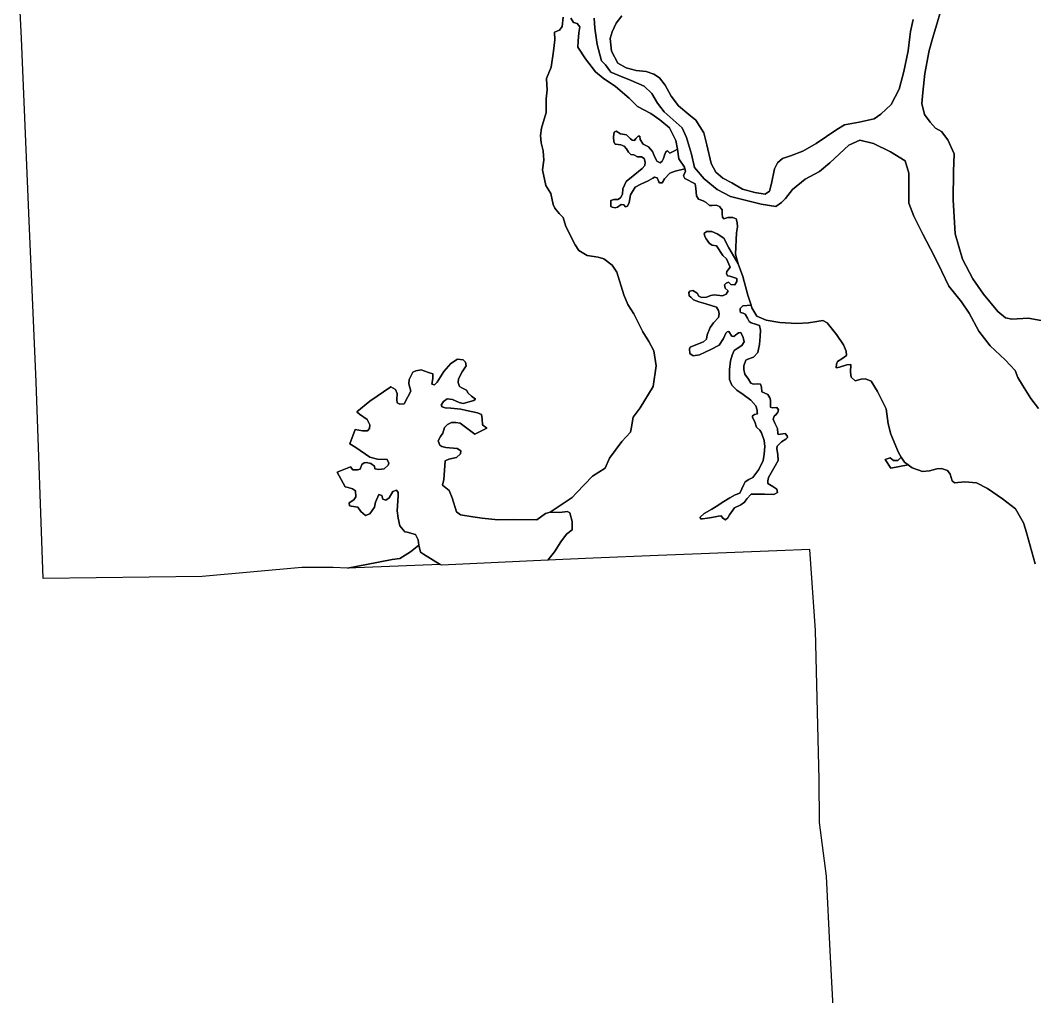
# Model space of a CAD drawing. Header units: inches. Extents: x 288635 to 1232953, y 676945 to 1655780.
# Drawn here: x 333372 to 364681, y 846013 to 876152 of the extents above; entities that cross this region are included whole.
import ezdxf

# ---------------------------------------------------------------- set-up
doc = ezdxf.new("R2010")
doc.units = ezdxf.units.IN
doc.header["$MEASUREMENT"] = 0

msp = doc.modelspace()

# ---------------------------------------------------------------- linework, layer by layer
at = {"color": 1}
for points in [[(350131.8438, 876252.809), (350096.2837, 875958.1684), (350009.9236, 875851.4882), (349857.5233, 875785.4481), (349872.7633, 875551.7676), (349827.0432, 875201.2469), (349761.0031, 874703.4059), (349608.6028, 874357.9652), (349618.7628, 874154.7648), (349634.0028, 874002.3645), (349598.4427, 873722.9639), (349598.4427, 873306.4031), (349456.2025, 872823.8021), (349425.7224, 872595.2017), (349451.1224, 872371.6812), (349507.0026, 872117.6807), (349527.3226, 871838.2802), (349491.7625, 871533.4796), (349593.3627, 871050.8786), (349745.763, 870801.9581), (349816.8832, 870466.6774), (349867.6833, 870354.9172), (350004.8435, 870192.3569), (350126.7638, 870065.3566), (350208.044, 869785.9561), (350502.6845, 869216.9949), (350614.4448, 869044.2746), (350868.4453, 868886.7943), (351208.806, 868841.0742), (351386.6063, 868790.2741), (351635.5268, 868597.2337), (351782.8471, 868378.7932), (351996.2075, 867677.7518), (352128.2878, 867378.0312), (352311.1682, 867088.4707), (352590.5687, 866539.8296), (352768.3691, 866240.109), (352920.7694, 865945.4684), (353001.0759, 865485.0078), (352907.9424, 864850.0065), (352501.5415, 864189.6052), (352289.8745, 863901.738), (352225.2139, 863546.1051), (352205.2076, 863436.0704), (351942.7404, 863148.2031), (351553.273, 862631.7354), (351426.2727, 862326.9348), (351036.8053, 862081.401), (350543.3048, 861568.1605), (350401.804, 861420.9997), (349730.6077, 860965.7038), (349582.4407, 860923.3703), (349317.8568, 860732.87), (348603.4804, 860738.1616), (348106.0627, 860727.5783), (347629.8118, 860780.4951), (347338.7695, 860822.8285), (346963.0605, 860886.3286), (346830.7685, 860976.2871), (346698.4766, 861410.2046), (346608.5181, 861637.7468), (346407.4344, 861801.7888), (346441.3011, 861980.6475), (346462.4678, 862255.8147), (346483.6345, 862552.1486), (346593.7014, 862602.9487), (346839.2352, 862653.7488), (346962.0021, 862768.049), (346966.2355, 862861.1825), (346851.9352, 862937.3827), (346504.8012, 862967.0161), (346386.2676, 862996.6495), (346322.7675, 863038.9829), (346271.9674, 863174.4498), (346339.7009, 863309.9168), (346411.6677, 863407.2836), (346466.7011, 863585.084), (346555.6013, 863673.9842), (346678.3682, 863741.7176), (346818.0685, 863741.7176), (346953.5354, 863712.0842), (347398.0363, 863381.8836), (347770.5704, 863563.9173), (347639.3368, 863665.5175), (347622.4034, 863847.5512), (347609.7034, 863983.0181), (347478.4698, 864038.0516), (347148.2692, 864105.785), (346966.2355, 864143.8851), (346661.4349, 864181.9852), (346483.8166, 864191.6735), (346388.3843, 864216.9103), (346362.9843, 864274.0604), (346436.0094, 864385.1856), (346550.3096, 864464.5608), (346709.06, 864451.8607), (346915.4354, 864350.2605), (347036.0856, 864324.8605), (347372.6363, 864420.1107), (347420.2614, 864458.2107), (347296.4361, 864550.2859), (347198.0109, 864645.5361), (347147.2108, 864734.4363), (346997.9855, 864810.6364), (346924.9604, 864848.7365), (346890.0353, 864975.7368), (346896.3853, 865080.512), (347013.8606, 865302.7624), (347131.3358, 865486.9128), (347109.1108, 865601.213), (347039.2606, 865674.2382), (346861.4603, 865686.9382), (346661.4349, 865563.113), (346442.3594, 865312.2874), (346242.334, 864982.0868), (346159.7839, 864902.7116), (346070.8837, 864915.4117), (346105.8087, 865093.212), (346108.9838, 865242.4373), (345972.4585, 865283.7124), (345740.683, 865359.9125), (345578.7577, 865334.5125), (345483.5075, 865290.0624), (345375.5573, 865067.812), (345366.0323, 864931.2867), (345421.0657, 864702.6862), (345332.1655, 864533.3526), (345217.8653, 864317.4521), (345090.8651, 864300.5188), (345001.9649, 864347.0855), (344989.2648, 864448.6857), (345006.1982, 864634.9528), (344955.3981, 864753.4863), (344811.4645, 864842.3865), (344163.7632, 864397.8856), (343761.5957, 864067.685), (343837.7959, 863995.7182), (344074.863, 863826.3845), (344163.7632, 863669.7508), (344155.2965, 863551.2173), (344087.563, 863475.0171), (343930.9294, 863483.4838), (343706.5623, 863525.8172), (343541.462, 863081.3163), (343727.729, 862967.0161), (344159.5299, 862666.4488), (344392.3637, 862602.9487), (344697.1643, 862594.482), (344747.9644, 862480.1818), (344722.5643, 862420.915), (344599.7974, 862310.8481), (344438.9304, 862281.2147), (344311.9302, 862302.3814), (344299.6535, 862385.7783), (344194.8783, 862471.5034), (344061.528, 862500.0785), (343982.1528, 862490.5535), (343912.3027, 862439.7534), (343864.6776, 862300.0531), (343782.1274, 862271.478), (343632.9021, 862277.828), (343559.877, 862369.9032), (343153.4762, 862207.9779), (343397.9517, 861747.602), (343486.8518, 861734.902), (343629.7271, 861693.6269), (343721.8023, 861626.9517), (343731.3273, 861442.8014), (343671.0022, 861347.5512), (343521.7769, 861252.301), (343528.1269, 861166.5758), (343588.452, 861150.7008), (343786.9958, 861125.5124), (343880.1293, 860985.8121), (344028.2963, 860867.2786), (344163.7632, 860922.312), (344307.6968, 861121.2791), (344337.3302, 861277.9127), (344443.1638, 861510.7465), (344527.8306, 861481.1131), (344565.9307, 861371.0462), (344659.0642, 861341.4128), (344760.6644, 861413.3797), (344870.7313, 861608.1134), (344985.0315, 861646.2135), (345035.8316, 861574.2466), (345035.8316, 861468.4131), (345006.6241, 861010.5539), (345031.5983, 860785.7867), (345089.8067, 860542.3696), (345237.9737, 860362.4526), (345312.0572, 860351.8692), (345566.0577, 860277.7857), (345650.7245, 860119.0354), (345677.1829, 859954.9934), (345411.2232, 859742.4796), (345083.1392, 859541.3959), (344845.0137, 859504.3542), (344061.8455, 859350.8955), (343472.3526, 859237.6536), (343027.8518, 859263.0537), (342062.6498, 859263.0537), (338989.2437, 858983.6531), (334074.3339, 858920.153), (333859.8093, 864987.3785), (333643.9088, 869965.7884), (333405.9816, 875585.6825), (333372.1148, 876419.6508)], [(364877.8973, 866890.0122), (364481.6565, 866956.0523), (363978.7355, 866925.5723), (363775.5351, 866971.2923), (363541.8547, 867164.3327), (363099.8938, 867702.8138), (362769.6931, 868170.1747), (362454.7325, 868774.6959), (362231.212, 869562.0975), (362160.0919, 870613.6596), (362175.3319, 871487.4214), (362190.572, 872030.9825), (361997.5316, 872457.7033), (361799.4112, 872716.7838), (361616.5308, 872818.384), (361453.9705, 873006.3444), (361281.2501, 873240.0249), (361199.97, 873580.3856), (361230.45, 873925.8263), (361291.4102, 874504.9474), (361423.4904, 875221.2288), (361541.0709, 875622.3857), (361682.5709, 876105.1506), (361829.8912, 876592.8316)], [(361829.8912, 876592.8316), (361682.5709, 876105.1506), (361541.0709, 875622.3857), (361423.4904, 875221.2288), (361291.4102, 874504.9474), (361230.45, 873925.8263), (361199.97, 873580.3856), (361281.2501, 873240.0249), (361453.9705, 873006.3444), (361616.5308, 872818.384), (361799.4112, 872716.7838), (361997.5316, 872457.7033), (362190.572, 872030.9825), (362175.3319, 871487.4214), (362160.0919, 870613.6596), (362231.212, 869562.0975), (362454.7325, 868774.6959), (362769.6931, 868170.1747), (363099.8938, 867702.8138), (363541.8547, 867164.3327), (363775.5351, 866971.2923), (363978.7355, 866925.5723), (364481.6565, 866956.0523), (364877.8973, 866890.0122)], [(358559.8534, 843770.186), (358369.353, 847432.0267), (358252.9361, 849739.198), (358041.269, 851390.2013), (358030.6856, 852713.1206), (357913.4221, 857311.7998), (357742.0035, 859821.8535), (356725.9415, 859777.6914), (354385.9618, 859679.2662), (353061.9841, 859634.8161), (351052.2051, 859545.9159), (349651.2325, 859484.0341), (349857.6079, 859748.618), (350058.6917, 860055.5353), (350228.0253, 860288.3691), (350402.6507, 860425.9527), (350402.6507, 860685.2449), (350333.8589, 860944.537), (350265.0671, 860992.1621), (350011.0666, 860960.4121), (349730.6077, 860965.7038), (350401.804, 861420.9997), (350543.3048, 861568.1605), (351036.8053, 862081.401), (351426.2727, 862326.9348), (351553.273, 862631.7354), (351942.7404, 863148.2031), (352205.2076, 863436.0704), (352225.2139, 863546.1051), (352289.8745, 863901.738), (352501.5415, 864189.6052), (352907.9424, 864850.0065), (353001.0759, 865485.0078), (352920.7694, 865945.4684), (352768.3691, 866240.109), (352590.5687, 866539.8296), (352311.1682, 867088.4707), (352128.2878, 867378.0312), (351996.2075, 867677.7518), (351782.8471, 868378.7932), (351635.5268, 868597.2337), (351386.6063, 868790.2741), (351208.806, 868841.0742), (350868.4453, 868886.7943), (350614.4448, 869044.2746), (350502.6845, 869216.9949), (350208.044, 869785.9561), (350126.7638, 870065.3566), (350004.8435, 870192.3569), (349867.6833, 870354.9172), (349816.8832, 870466.6774), (349745.763, 870801.9581), (349593.3627, 871050.8786), (349491.7625, 871533.4796), (349527.3226, 871838.2802), (349507.0026, 872117.6807), (349451.1224, 872371.6812), (349425.7224, 872595.2017), (349456.2025, 872823.8021), (349598.4427, 873306.4031), (349598.4427, 873722.9639), (349634.0028, 874002.3645), (349618.7628, 874154.7648), (349608.6028, 874357.9652), (349761.0031, 874703.4059), (349827.0432, 875201.2469), (349872.7633, 875551.7676), (349857.5233, 875785.4481), (350009.9236, 875851.4882), (350096.2837, 875958.1684), (350131.8438, 876252.809)], [(364691.3218, 859373.8769), (364442.4013, 860298.4387), (364398.7582, 860439.7593), (364335.7211, 860643.8794), (364086.8006, 861070.6003), (363690.5598, 861380.4809), (363228.2789, 861700.5215), (362882.8382, 861878.3219), (362527.2375, 861908.802), (362202.1168, 861873.2419), (362136.0767, 861934.202), (362070.0366, 862137.4024), (361988.7564, 862259.3227), (361805.876, 862320.2828), (361658.5558, 862310.1228), (361435.0353, 862244.0826), (361216.5949, 862223.7626), (360901.6342, 862335.5228), (360773.5709, 862428.9024), (360657.7938, 862513.3232), (360562.8185, 862666.3389), (360474.9134, 862807.9638), (360240.0476, 863376.3746), (360158.7674, 863691.3352), (360097.8073, 864153.6161), (359828.5668, 864692.0972), (359630.4464, 865012.1378), (359462.806, 865088.338), (359320.5657, 865073.0979), (359137.6854, 865022.2978), (359020.8451, 865139.1381), (359000.5251, 865286.4584), (359010.6851, 865530.2989), (358878.6049, 865515.0588), (358655.0844, 865443.9387), (358548.4042, 865423.6186), (358558.5642, 865535.3789), (358594.1243, 865621.739), (358726.2046, 865703.0192), (358868.4448, 865809.6994), (358863.3648, 865936.6997), (358782.0847, 866134.8201), (358563.6442, 866454.8607), (358279.1637, 866810.4614), (358142.0034, 866886.6616), (357954.043, 866856.1815), (357700.0425, 866810.4614), (357334.2818, 866795.2214), (356811.0407, 866825.7015), (356389.3999, 866896.8216), (356104.9193, 867023.8218), (355952.519, 867272.7423), (355927.5624, 867353.8513), (355830.5988, 867668.9831), (355668.0384, 868248.1043), (355530.8782, 868634.1851), (355449.598, 868933.9057), (355478.8504, 869595.831), (355509.5421, 869774.2664), (355496.8421, 869913.9666), (355468.267, 870021.9168), (355366.6668, 870066.3669), (355204.7415, 870060.0169), (355090.4413, 870028.2669), (355049.1662, 870079.067), (355036.4662, 870180.6672), (355030.1162, 870298.1424), (354953.916, 870406.0926), (354849.1408, 870441.0177), (354728.4906, 870437.8427), (354645.9404, 870437.8427), (354541.1652, 870523.5678), (354445.915, 870577.543), (354306.2147, 870625.1681), (354242.7146, 870729.9433), (354217.3145, 870955.3687), (354204.6145, 871107.769), (353887.1139, 871272.8693), (353839.4888, 871352.2445), (353906.1639, 871493.8498), (353886.8322, 871562.8916), (353870.6038, 871620.85), (353697.8835, 871879.9306), (353652.1634, 872169.4911), (353601.3633, 872443.8117), (353408.3229, 872834.9725), (353113.6823, 873078.813), (352833.0118, 873278.8384), (352420.2609, 873490.5054), (352160.9688, 873749.7976), (351737.6346, 874109.6317), (351366.1588, 874365.3255), (351121.6833, 874555.8259), (350820.0577, 874965.4017), (350585.1073, 875317.8274), (350588.2823, 875511.5028), (350613.6823, 875764.8683), (350644.1624, 875947.7487), (350562.8822, 876054.4289), (350451.122, 876084.909), (350364.7618, 876211.9092)], [(350364.7618, 876211.9092), (350451.122, 876084.909), (350562.8822, 876054.4289), (350644.1624, 875947.7487), (350613.6823, 875764.8683), (350588.2823, 875511.5028), (350585.1073, 875317.8274), (350820.0577, 874965.4017), (351121.6833, 874555.8259), (351366.1588, 874365.3255), (351737.6346, 874109.6317), (352160.9688, 873749.7976), (352420.2609, 873490.5054), (352833.0118, 873278.8384), (353113.6823, 873078.813), (353408.3229, 872834.9725), (353408.3229, 872834.9725), (353601.3633, 872443.8117), (353652.1634, 872169.4911), (353564.2003, 872124.32), (353424.5, 872048.1199), (353352.5332, 872120.0867), (353297.4998, 872086.2199), (353255.1663, 871993.0864), (353221.2996, 871887.2529), (353186.9037, 871798.3527), (353126.0494, 871748.0818), (353017.57, 871803.6444), (352935.549, 871980.9156), (352879.9864, 872102.6241), (352760.9237, 872248.1453), (352596.8817, 872330.1663), (352501.6315, 872467.7499), (352493.694, 872576.2293), (352438.1314, 872570.9376), (352366.6937, 872504.7916), (352332.2978, 872443.9373), (352252.9227, 872446.5832), (352194.7142, 872499.4999), (352078.2973, 872615.9168), (351898.3803, 872647.6669), (351760.7967, 872729.6879), (351705.2341, 872703.2295), (351681.4215, 872555.0625), (351689.359, 872401.6039), (351734.3383, 872324.8746), (351821.651, 872314.2912), (351911.6095, 872308.9996), (352012.1514, 872266.6661), (352083.589, 872179.3535), (352141.7974, 872078.8116), (352218.5268, 872004.7281), (352305.8394, 871996.7906), (352424.9022, 871938.5821), (352546.6108, 871935.9363), (352631.2776, 871888.3112), (352657.736, 871777.186), (352644.5068, 871666.0608), (352567.7775, 871573.4564), (352292.6102, 871345.9143), (352073.0056, 871176.5806), (351967.1721, 870946.3927), (351959.2346, 870779.7048), (351893.0886, 870668.5796), (351813.7135, 870623.6004), (351686.7132, 870618.3087), (351602.0464, 870586.5586), (351594.1089, 870480.7251), (351602.0464, 870406.6416), (351639.0881, 870385.4749), (351734.3383, 870364.3082), (351803.1301, 870388.1207), (351916.9012, 870470.1417), (351996.2763, 870451.6208), (352051.8389, 870396.0582), (352112.6932, 870409.2874), (352165.61, 870523.0585), (352210.5893, 870761.184), (352350.8187, 870999.3094), (352525.444, 871089.2679), (352750.3403, 871197.7473), (352890.5698, 871282.4142), (352943.4865, 871306.2267), (353028.1534, 871292.9975), (353078.4243, 871168.6431), (353099.591, 871136.893), (353181.612, 871134.2472), (353255.6955, 871261.2475), (353417.6012, 871433.0538), (353581.1337, 871497.7854), (353886.8322, 871562.8916), (353906.1639, 871493.8498), (353839.4888, 871352.2445), (353887.1139, 871272.8693), (354204.6145, 871107.769), (354217.3145, 870955.3687), (354242.7146, 870729.9433), (354306.2147, 870625.1681), (354445.915, 870577.543), (354541.1652, 870523.5678), (354645.9404, 870437.8427), (354728.4906, 870437.8427), (354849.1408, 870441.0177), (354953.916, 870406.0926), (355030.1162, 870298.1424), (355036.4662, 870180.6672), (355049.1662, 870079.067), (355090.4413, 870028.2669), (355204.7415, 870060.0169), (355366.6668, 870066.3669), (355468.267, 870021.9168), (355496.8421, 869913.9666), (355509.5421, 869774.2664), (355478.8504, 869595.831), (355449.598, 868933.9057), (355530.8782, 868634.1851), (355243.8369, 869123.8967), (355091.4366, 869428.6973), (354880.6161, 869558.2376), (354718.6908, 869634.4377), (354550.4155, 869631.2627), (354483.7403, 869567.7626), (354502.7904, 869478.8624), (354537.7154, 869409.0123), (354642.4907, 869266.137), (354721.8658, 869215.3369), (354862.8361, 869189.9368), (355055.8765, 868895.2962), (355172.7167, 868788.616), (355284.4769, 868529.5355), (355182.2417, 868396.1852), (355172.7167, 868335.8601), (355194.9418, 868266.01), (355267.9669, 868256.4849), (355482.5973, 868184.0948), (355487.6773, 868092.6546), (355426.7172, 867991.0544), (355306.067, 867999.3094), (355229.8668, 868065.9846), (355153.6667, 868040.5845), (355109.2166, 867983.4344), (355128.2666, 867881.8342), (355220.3418, 867796.109), (355160.0167, 867700.8588), (355048.8915, 867643.7087), (354791.716, 867676.5171), (354683.2366, 867655.3504), (354550.9446, 867607.7253), (354400.1318, 867591.8503), (354310.1733, 867639.4754), (354259.9024, 867732.0797), (354127.6105, 867806.1632), (354037.6519, 867792.934), (354005.9019, 867745.3089), (354013.8394, 867647.4129), (354064.1103, 867605.0795), (354148.7772, 867520.4126), (354315.465, 867456.9125), (354532.4238, 867403.9957), (354858.3911, 867297.633), (354925.0662, 867189.6828), (354944.1163, 867088.0826), (354921.8912, 866980.1324), (354762.6117, 866816.6196), (354659.424, 866668.4526), (354574.7572, 866440.9105), (354553.5905, 866313.9102), (354460.9861, 866229.2434), (354222.8607, 866133.9932), (354045.5895, 866062.5556), (354021.7769, 866014.9305), (354035.0061, 865866.7635), (354135.548, 865792.68), (354339.2775, 865829.7218), (354685.8824, 865988.4721), (354942.5288, 866128.7015), (355074.8207, 866329.7853), (355148.9042, 866491.1814), (355193.8834, 866538.8065), (355244.1544, 866549.3899), (355328.8212, 866406.5146), (355392.3213, 866395.9312), (355495.509, 866477.9522), (355537.8424, 866504.4106), (355609.2801, 866514.994), (355683.3636, 866361.5353), (355717.7595, 866231.8892), (355646.3218, 866110.1807), (355500.8007, 866022.868), (355402.9047, 865956.722), (355339.4045, 865819.1384), (355291.7795, 865641.8672), (355262.6752, 865374.6375), (355260.0294, 865062.4286), (355331.467, 864887.8032), (355484.9257, 864731.6987), (355686.0094, 864604.6985), (355924.1349, 864427.4273), (356069.656, 864250.1561), (356117.2811, 864112.5725), (356119.9269, 864046.4265), (356125.9149, 864002.0922), (356033.9901, 863987.0539), (355966.2566, 863940.4872), (355968.3733, 863891.8037), (356037.9556, 863758.3094), (356090.0819, 863597.5865), (356193.8174, 863499.347), (356249.573, 863422.0086), (356328.9482, 863183.8831), (356347.4691, 862998.6744), (356331.594, 862763.1948), (356297.1981, 862564.7569), (356177.9237, 862302.1839), (356166.0884, 862284.6218), (355978.9567, 862037.6), (355856.1898, 861980.4499), (355748.2395, 861908.4831), (355699.5561, 861828.0496), (355640.2893, 861688.3493), (355581.0225, 861559.2324), (355438.3893, 861499.1558), (355271.9886, 861413.1821), (355033.8631, 861271.3651), (354897.3378, 861176.115), (354719.5375, 861061.8147), (354478.237, 860925.2895), (354354.4117, 860814.1642), (354363.9368, 860766.5391), (354427.4369, 860763.3641), (354586.1872, 860788.7642), (354763.9876, 860810.9892), (354925.9129, 860845.9143), (355005.288, 860858.6143), (355056.0881, 860788.7642), (355138.6383, 860734.7891), (355214.8385, 860795.1142), (355262.4636, 860890.3644), (355411.6889, 861099.9148), (355610.6559, 861193.0483), (355720.7228, 861281.9485), (355796.923, 861383.5487), (355932.3899, 861527.4823), (356046.6901, 861527.4823), (356338.7907, 861523.249), (356630.8913, 861519.0156), (356745.1915, 861578.2824), (356719.7915, 861679.8826), (356597.0246, 861760.3161), (356448.8576, 861853.4496), (356444.6243, 861933.8831), (356465.791, 862035.4833), (356675.5531, 862395.4232), (356768.1574, 862562.1111), (356752.2824, 862734.0906), (356723.1782, 862935.1743), (356731.1157, 863006.6119), (356863.4076, 863144.1956), (356996.9695, 863222.8299), (357047.7696, 863271.9366), (357040.9963, 863327.8168), (356980.0362, 863400.6302), (356768.3551, 863366.7575), (356754.9282, 863398.1961), (356739.0532, 863554.3005), (356657.0322, 863720.9884), (356612.0529, 863840.0511), (356643.803, 863932.6555), (356696.7198, 863985.5722), (356749.6365, 864059.6557), (356770.8032, 864125.8017), (356725.824, 864199.8852), (356582.9487, 864189.3018), (356524.7403, 864213.1144), (356527.3861, 864424.7815), (356508.8652, 864496.2191), (356440.0734, 864602.0526), (356334.2399, 864657.6153), (356262.8022, 864686.7195), (356246.9272, 864829.5948), (356215.1771, 864922.1991), (356117.2811, 864930.1366), (355998.2184, 864916.9074), (355916.1974, 864951.3033), (355847.4056, 865070.3661), (355736.2803, 865223.8247), (355699.2386, 865374.6375), (355699.2386, 865483.1169), (355768.0304, 865660.3881), (355831.5305, 865694.784), (356000.8642, 865755.6383), (356135.802, 865901.1594), (356158.472, 866001.3146), (356186.0729, 866144.5766), (356212.5313, 866395.9312), (356220.4688, 866586.4316), (356183.4271, 866729.3069), (356059.0727, 866776.932), (355926.7807, 866808.6821), (355871.2181, 866856.3071), (355815.6555, 866962.1407), (355744.2179, 867075.9118), (355683.3636, 867107.6618), (355601.3426, 867131.4744), (355588.1134, 867173.8078), (355588.1134, 867250.5371), (355675.6377, 867335.7331), (355927.5624, 867353.8513), (355952.519, 867272.7423), (356104.9193, 867023.8218), (356389.3999, 866896.8216), (356811.0407, 866825.7015), (357334.2818, 866795.2214), (357700.0425, 866810.4614), (357954.043, 866856.1815), (358142.0034, 866886.6616), (358279.1637, 866810.4614), (358563.6442, 866454.8607), (358782.0847, 866134.8201), (358863.3648, 865936.6997), (358868.4448, 865809.6994), (358726.2046, 865703.0192), (358594.1243, 865621.739), (358558.5642, 865535.3789), (358548.4042, 865423.6186), (358655.0844, 865443.9387), (358878.6049, 865515.0588), (359010.6851, 865530.2989), (359000.5251, 865286.4584), (359020.8451, 865139.1381), (359137.6854, 865022.2978), (359320.5657, 865073.0979), (359462.806, 865088.338), (359630.4464, 865012.1378), (359828.5668, 864692.0972), (360097.8073, 864153.6161), (360158.7674, 863691.3352), (360240.0476, 863376.3746), (360474.9134, 862807.9638), (360562.8185, 862666.3389), (360458.0838, 862561.5669), (360326.0036, 862566.647), (360219.3233, 862647.9271), (360061.843, 862592.047), (360244.7234, 862322.8065), (360773.5709, 862428.9024), (360901.6342, 862335.5228), (361216.5949, 862223.7626), (361435.0353, 862244.0826), (361658.5558, 862310.1228), (361805.876, 862320.2828), (361988.7564, 862259.3227), (362070.0366, 862137.4024), (362136.0767, 861934.202), (362202.1168, 861873.2419), (362527.2375, 861908.802), (362882.8382, 861878.3219), (363228.2789, 861700.5215), (363690.5598, 861380.4809), (364086.8006, 861070.6003), (364335.7211, 860643.8794), (364398.7582, 860439.7593), (364442.4013, 860298.4387), (364691.3218, 859373.8769)], [(351086.1233, 876216.9892), (351106.4433, 875907.1086), (351177.5635, 875409.2676), (351309.6437, 874896.1866), (351436.644, 874774.2664), (351517.9241, 874667.5861), (351594.1243, 874545.6659), (351848.7598, 874443.0074), (352224.4689, 874289.5487), (352626.6364, 874114.9234), (352859.4702, 873892.6729), (353039.3872, 873591.0473), (353245.7626, 873326.4635), (353796.097, 872829.0458), (353933.6806, 872532.7119), (354092.431, 872019.4192), (354182.3895, 871611.96), (354478.7234, 871257.4176), (354875.5992, 870929.3337), (355288.35, 870712.3749), (356240.8519, 870474.2494), (356694.2005, 870402.0286), (356866.9208, 870523.9488), (356988.8411, 870650.9491), (357207.2815, 870930.3497), (357593.3623, 871250.3903), (358035.3232, 871484.0708), (358360.4438, 871748.2313), (358944.645, 872296.8724), (359279.9257, 872454.3527), (359701.5665, 872352.7525), (360229.8876, 872088.592), (360687.0885, 871814.2714), (360793.7687, 871428.1907), (360798.8487, 870894.7896), (360798.8487, 870503.6288), (360946.169, 870102.308), (361225.5696, 869553.6669), (361576.0903, 868878.0256), (361809.7707, 868395.4246), (362033.2912, 867948.3837), (362424.452, 867465.7827), (362663.2124, 867110.182), (362957.853, 866556.4609), (363303.2937, 866099.26), (363770.6546, 865667.4591), (364081.7206, 865337.8088), (364163.0008, 865129.5284), (364305.241, 864890.7679), (364564.3216, 864479.2871), (364798.002, 864164.3265)], [(364798.002, 864164.3265), (364564.3216, 864479.2871), (364305.241, 864890.7679), (364163.0008, 865129.5284), (364081.7206, 865337.8088), (363770.6546, 865667.4591), (363303.2937, 866099.26), (362957.853, 866556.4609), (362663.2124, 867110.182), (362424.452, 867465.7827), (362033.2912, 867948.3837), (361809.7707, 868395.4246), (361576.0903, 868878.0256), (361225.5696, 869553.6669), (360946.169, 870102.308), (360798.8487, 870503.6288), (360798.8487, 870894.7896), (360793.7687, 871428.1907), (360687.0885, 871814.2714), (360229.8876, 872088.592), (359701.5665, 872352.7525), (359279.9257, 872454.3527), (358944.645, 872296.8724), (358360.4438, 871748.2313), (358035.3232, 871484.0708), (357593.3623, 871250.3903), (357207.2815, 870930.3497), (356988.8411, 870650.9491), (356866.9208, 870523.9488), (356694.2005, 870402.0286), (356240.8519, 870474.2494), (355288.35, 870712.3749), (354875.5992, 870929.3337), (354478.7234, 871257.4176), (354182.3895, 871611.96), (354092.431, 872019.4192), (353933.6806, 872532.7119), (353796.097, 872829.0458), (353245.7626, 873326.4635), (353039.3872, 873591.0473), (352859.4702, 873892.6729), (352626.6364, 874114.9234), (352224.4689, 874289.5487), (351848.7598, 874443.0074), (351594.1243, 874545.6659), (351517.9241, 874667.5861), (351436.644, 874774.2664), (351309.6437, 874896.1866), (351177.5635, 875409.2676), (351106.4433, 875907.1086), (351086.1233, 876216.9892)], [(360934.6797, 876171.8449), (360848.3195, 875801.0041), (360827.9995, 875643.5238), (360777.1994, 875211.723), (360645.1191, 874566.5617), (360492.7188, 874023.0006), (360253.9583, 873555.6396), (359933.9177, 873250.839), (359725.6373, 873108.5988), (359258.2764, 873006.9985), (358811.2355, 872925.7184), (358577.555, 872783.4781), (357932.3937, 872346.5972), (357520.9129, 872107.8368), (357144.9921, 871970.6765), (356901.1516, 871884.3163), (356743.6713, 871752.236), (356647.1511, 871564.2757), (356560.791, 871117.2348), (356494.7508, 870873.3943), (356357.5906, 870787.0341), (356047.7099, 870832.7542), (355666.7092, 870939.4344), (355331.4285, 871137.5548), (355052.0279, 871274.7151), (354843.7475, 871467.7555), (354691.3472, 871731.916), (354564.347, 872311.0372), (354467.8268, 872681.8779), (354218.9063, 873073.0387), (354010.6259, 873245.759), (353690.5852, 873514.9996), (353461.9848, 873804.5601), (353279.1044, 874150.0008), (353101.304, 874378.6013), (352928.5837, 874490.3615), (352689.8232, 874571.6417), (352379.9426, 874597.0417), (352075.142, 874683.4019), (351810.9815, 874825.6422), (351623.0211, 875201.5629), (351582.381, 875592.7237), (351643.3411, 875795.9241), (351765.2614, 876065.1647), (351937.9817, 876288.6851)], [(351937.9817, 876288.6851), (351765.2614, 876065.1647), (351643.3411, 875795.9241), (351582.381, 875592.7237), (351623.0211, 875201.5629), (351810.9815, 874825.6422), (352075.142, 874683.4019), (352379.9426, 874597.0417), (352689.8232, 874571.6417), (352928.5837, 874490.3615), (353101.304, 874378.6013), (353279.1044, 874150.0008), (353461.9848, 873804.5601), (353690.5852, 873514.9996), (354010.6259, 873245.759), (354218.9063, 873073.0387), (354467.8268, 872681.8779), (354564.347, 872311.0372), (354691.3472, 871731.916), (354843.7475, 871467.7555), (355052.0279, 871274.7151), (355331.4285, 871137.5548), (355666.7092, 870939.4344), (356047.7099, 870832.7542), (356357.5906, 870787.0341), (356494.7508, 870873.3943), (356560.791, 871117.2348), (356647.1511, 871564.2757), (356743.6713, 871752.236), (356901.1516, 871884.3163), (357144.9921, 871970.6765), (357520.9129, 872107.8368), (357932.3937, 872346.5972), (358577.555, 872783.4781), (358811.2355, 872925.7184), (359258.2764, 873006.9985), (359725.6373, 873108.5988), (359933.9177, 873250.839), (360253.9583, 873555.6396), (360492.7188, 874023.0006), (360645.1191, 874566.5617), (360777.1994, 875211.723), (360827.9995, 875643.5238), (360848.3195, 875801.0041), (360934.6797, 876171.8449)]]:
    msp.add_lwpolyline(points, dxfattribs=at)
for points in [[(352252.9227, 872446.5832), (352332.2978, 872443.9373), (352366.6937, 872504.7916), (352438.1314, 872570.9376), (352493.694, 872576.2293), (352501.6315, 872467.7499), (352596.8817, 872330.1663), (352760.9237, 872248.1453), (352879.9864, 872102.6241), (352935.549, 871980.9156), (353017.57, 871803.6444), (353126.0494, 871748.0818), (353186.9037, 871798.3527), (353221.2996, 871887.2529), (353255.1663, 871993.0864), (353297.4998, 872086.2199), (353352.5332, 872120.0867), (353424.5, 872048.1199), (353564.2003, 872124.32), (353652.1634, 872169.4911), (353697.8835, 871879.9306), (353870.6038, 871620.85), (353886.8322, 871562.8916), (353581.1337, 871497.7854), (353417.6012, 871433.0538), (353255.6955, 871261.2475), (353181.612, 871134.2472), (353099.591, 871136.893), (353078.4243, 871168.6431), (353028.1534, 871292.9975), (352943.4865, 871306.2267), (352890.5698, 871282.4142), (352750.3403, 871197.7473), (352525.444, 871089.2679), (352350.8187, 870999.3094), (352210.5893, 870761.184), (352165.61, 870523.0585), (352112.6932, 870409.2874), (352051.8389, 870396.0582), (351996.2763, 870451.6208), (351916.9012, 870470.1417), (351803.1301, 870388.1207), (351734.3383, 870364.3082), (351639.0881, 870385.4749), (351602.0464, 870406.6416), (351594.1089, 870480.7251), (351602.0464, 870586.5586), (351686.7132, 870618.3087), (351813.7135, 870623.6004), (351893.0886, 870668.5796), (351959.2346, 870779.7048), (351967.1721, 870946.3927), (352073.0056, 871176.5806), (352292.6102, 871345.9143), (352567.7775, 871573.4564), (352644.5068, 871666.0608), (352657.736, 871777.186), (352631.2776, 871888.3112), (352546.6108, 871935.9363), (352424.9022, 871938.5821), (352305.8394, 871996.7906), (352218.5268, 872004.7281), (352141.7974, 872078.8116), (352083.589, 872179.3535), (352012.1514, 872266.6661), (351911.6095, 872308.9996), (351821.651, 872314.2912), (351734.3383, 872324.8746), (351689.359, 872401.6039), (351681.4215, 872555.0625), (351705.2341, 872703.2295), (351760.7967, 872729.6879), (351898.3803, 872647.6669), (352078.2973, 872615.9168), (352194.7142, 872499.4999), (352252.9227, 872446.5832)], [(355668.0384, 868248.1043), (355830.5988, 867668.9831), (355927.5624, 867353.8513), (355675.6377, 867335.7331), (355588.1134, 867250.5371), (355588.1134, 867173.8078), (355601.3426, 867131.4744), (355683.3636, 867107.6618), (355744.2179, 867075.9118), (355815.6555, 866962.1407), (355871.2181, 866856.3071), (355926.7807, 866808.6821), (356059.0727, 866776.932), (356183.4271, 866729.3069), (356220.4688, 866586.4316), (356212.5313, 866395.9312), (356186.0729, 866144.5766), (356158.472, 866001.3146), (356135.802, 865901.1594), (356000.8642, 865755.6383), (355831.5305, 865694.784), (355768.0304, 865660.3881), (355699.2386, 865483.1169), (355699.2386, 865374.6375), (355736.2803, 865223.8247), (355847.4056, 865070.3661), (355916.1974, 864951.3033), (355998.2184, 864916.9074), (356117.2811, 864930.1366), (356215.1771, 864922.1991), (356246.9272, 864829.5948), (356262.8022, 864686.7195), (356334.2399, 864657.6153), (356440.0734, 864602.0526), (356508.8652, 864496.2191), (356527.3861, 864424.7815), (356524.7403, 864213.1144), (356582.9487, 864189.3018), (356725.824, 864199.8852), (356770.8032, 864125.8017), (356749.6365, 864059.6557), (356696.7198, 863985.5722), (356643.803, 863932.6555), (356612.0529, 863840.0511), (356657.0322, 863720.9884), (356739.0532, 863554.3005), (356754.9282, 863398.1961), (356768.3551, 863366.7575), (356980.0362, 863400.6302), (357040.9963, 863327.8168), (357047.7696, 863271.9366), (356996.9695, 863222.8299), (356863.4076, 863144.1956), (356731.1157, 863006.6119), (356723.1782, 862935.1743), (356752.2824, 862734.0906), (356768.1574, 862562.1111), (356675.5531, 862395.4232), (356465.791, 862035.4833), (356444.6243, 861933.8831), (356448.8576, 861853.4496), (356597.0246, 861760.3161), (356719.7915, 861679.8826), (356745.1915, 861578.2824), (356630.8913, 861519.0156), (356338.7907, 861523.249), (356046.6901, 861527.4823), (355932.3899, 861527.4823), (355796.923, 861383.5487), (355720.7228, 861281.9485), (355610.6559, 861193.0483), (355411.6889, 861099.9148), (355262.4636, 860890.3644), (355214.8385, 860795.1142), (355138.6383, 860734.7891), (355056.0881, 860788.7642), (355005.288, 860858.6143), (354925.9129, 860845.9143), (354763.9876, 860810.9892), (354586.1872, 860788.7642), (354427.4369, 860763.3641), (354363.9368, 860766.5391), (354354.4117, 860814.1642), (354478.237, 860925.2895), (354719.5375, 861061.8147), (354897.3378, 861176.115), (355033.8631, 861271.3651), (355271.9886, 861413.1821), (355438.3893, 861499.1558), (355581.0225, 861559.2324), (355640.2893, 861688.3493), (355699.5561, 861828.0496), (355748.2395, 861908.4831), (355856.1898, 861980.4499), (355978.9567, 862037.6), (356166.0884, 862284.6218), (356177.9237, 862302.1839), (356297.1981, 862564.7569), (356331.594, 862763.1948), (356347.4691, 862998.6744), (356328.9482, 863183.8831), (356249.573, 863422.0086), (356193.8174, 863499.347), (356090.0819, 863597.5865), (356037.9556, 863758.3094), (355968.3733, 863891.8037), (355966.2566, 863940.4872), (356033.9901, 863987.0539), (356125.9149, 864002.0922), (356119.9269, 864046.4265), (356117.2811, 864112.5725), (356069.656, 864250.1561), (355924.1349, 864427.4273), (355686.0094, 864604.6985), (355484.9257, 864731.6987), (355331.467, 864887.8032), (355260.0294, 865062.4286), (355262.6752, 865374.6375), (355291.7795, 865641.8672), (355339.4045, 865819.1384), (355402.9047, 865956.722), (355500.8007, 866022.868), (355646.3218, 866110.1807), (355717.7595, 866231.8892), (355683.3636, 866361.5353), (355609.2801, 866514.994), (355537.8424, 866504.4106), (355495.509, 866477.9522), (355392.3213, 866395.9312), (355328.8212, 866406.5146), (355244.1544, 866549.3899), (355193.8834, 866538.8065), (355148.9042, 866491.1814), (355074.8207, 866329.7853), (354942.5288, 866128.7015), (354685.8824, 865988.4721), (354339.2775, 865829.7218), (354135.548, 865792.68), (354035.0061, 865866.7635), (354021.7769, 866014.9305), (354045.5895, 866062.5556), (354222.8607, 866133.9932), (354460.9861, 866229.2434), (354553.5905, 866313.9102), (354574.7572, 866440.9105), (354659.424, 866668.4526), (354762.6117, 866816.6196), (354921.8912, 866980.1324), (354944.1163, 867088.0826), (354925.0662, 867189.6828), (354858.3911, 867297.633), (354532.4238, 867403.9957), (354315.465, 867456.9125), (354148.7772, 867520.4126), (354064.1103, 867605.0795), (354013.8394, 867647.4129), (354005.9019, 867745.3089), (354037.6519, 867792.934), (354127.6105, 867806.1632), (354259.9024, 867732.0797), (354310.1733, 867639.4754), (354400.1318, 867591.8503), (354550.9446, 867607.7253), (354683.2366, 867655.3504), (354791.716, 867676.5171), (355048.8915, 867643.7087), (355160.0167, 867700.8588), (355220.3418, 867796.109), (355128.2666, 867881.8342), (355109.2166, 867983.4344), (355153.6667, 868040.5845), (355229.8668, 868065.9846), (355306.067, 867999.3094), (355426.7172, 867991.0544), (355487.6773, 868092.6546), (355482.5973, 868184.0948), (355267.9669, 868256.4849), (355194.9418, 868266.01), (355172.7167, 868335.8601), (355182.2417, 868396.1852), (355284.4769, 868529.5355), (355172.7167, 868788.616), (355055.8765, 868895.2962), (354862.8361, 869189.9368), (354721.8658, 869215.3369), (354642.4907, 869266.137), (354537.7154, 869409.0123), (354502.7904, 869478.8624), (354483.7403, 869567.7626), (354550.4155, 869631.2627), (354718.6908, 869634.4377), (354880.6161, 869558.2376), (355091.4366, 869428.6973), (355243.8369, 869123.8967), (355530.8782, 868634.1851), (355668.0384, 868248.1043)], [(346890.0353, 864975.7368), (346924.9604, 864848.7365), (346997.9855, 864810.6364), (347147.2108, 864734.4363), (347198.0109, 864645.5361), (347296.4361, 864550.2859), (347420.2614, 864458.2107), (347372.6363, 864420.1107), (347036.0856, 864324.8605), (346915.4354, 864350.2605), (346709.06, 864451.8607), (346550.3096, 864464.5608), (346436.0094, 864385.1856), (346362.9843, 864274.0604), (346388.3843, 864216.9103), (346483.8166, 864191.6735), (346661.4349, 864181.9852), (346966.2355, 864143.8851), (347148.2692, 864105.785), (347478.4698, 864038.0516), (347609.7034, 863983.0181), (347622.4034, 863847.5512), (347639.3368, 863665.5175), (347770.5704, 863563.9173), (347398.0363, 863381.8836), (346953.5354, 863712.0842), (346818.0685, 863741.7176), (346678.3682, 863741.7176), (346555.6013, 863673.9842), (346466.7011, 863585.084), (346411.6677, 863407.2836), (346339.7009, 863309.9168), (346271.9674, 863174.4498), (346322.7675, 863038.9829), (346386.2676, 862996.6495), (346504.8012, 862967.0161), (346851.9352, 862937.3827), (346966.2355, 862861.1825), (346962.0021, 862768.049), (346839.2352, 862653.7488), (346593.7014, 862602.9487), (346483.6345, 862552.1486), (346462.4678, 862255.8147), (346441.3011, 861980.6475), (346407.4344, 861801.7888), (346608.5181, 861637.7468), (346698.4766, 861410.2046), (346830.7685, 860976.2871), (346963.0605, 860886.3286), (347338.7695, 860822.8285), (347629.8118, 860780.4951), (348106.0627, 860727.5783), (348603.4804, 860738.1616), (349317.8568, 860732.87), (349582.4407, 860923.3703), (349730.6077, 860965.7038), (350011.0666, 860960.4121), (350265.0671, 860992.1621), (350333.8589, 860944.537), (350402.6507, 860685.2449), (350402.6507, 860425.9527), (350228.0253, 860288.3691), (350058.6917, 860055.5353), (349857.6079, 859748.618), (349651.2325, 859484.0341), (346375.6843, 859330.5755), (346332.6669, 859356.9127), (345814.1986, 859674.4769), (345719.5163, 859732.743), (345677.1829, 859954.9934), (345650.7245, 860119.0354), (345566.0577, 860277.7857), (345312.0572, 860351.8692), (345237.9737, 860362.4526), (345089.8067, 860542.3696), (345031.5983, 860785.7867), (345006.6241, 861010.5539), (345035.8316, 861468.4131), (345035.8316, 861574.2466), (344985.0315, 861646.2135), (344870.7313, 861608.1134), (344760.6644, 861413.3797), (344659.0642, 861341.4128), (344565.9307, 861371.0462), (344527.8306, 861481.1131), (344443.1638, 861510.7465), (344337.3302, 861277.9127), (344307.6968, 861121.2791), (344163.7632, 860922.312), (344028.2963, 860867.2786), (343880.1293, 860985.8121), (343786.9958, 861125.5124), (343588.452, 861150.7008), (343528.1269, 861166.5758), (343521.7769, 861252.301), (343671.0022, 861347.5512), (343731.3273, 861442.8014), (343721.8023, 861626.9517), (343629.7271, 861693.6269), (343486.8518, 861734.902), (343397.9517, 861747.602), (343153.4762, 862207.9779), (343559.877, 862369.9032), (343632.9021, 862277.828), (343782.1274, 862271.478), (343864.6776, 862300.0531), (343912.3027, 862439.7534), (343982.1528, 862490.5535), (344061.528, 862500.0785), (344194.8783, 862471.5034), (344299.6535, 862385.7783), (344311.9302, 862302.3814), (344438.9304, 862281.2147), (344599.7974, 862310.8481), (344722.5643, 862420.915), (344747.9644, 862480.1818), (344697.1643, 862594.482), (344392.3637, 862602.9487), (344159.5299, 862666.4488), (343727.729, 862967.0161), (343541.462, 863081.3163), (343706.5623, 863525.8172), (343930.9294, 863483.4838), (344087.563, 863475.0171), (344155.2965, 863551.2173), (344163.7632, 863669.7508), (344074.863, 863826.3845), (343837.7959, 863995.7182), (343761.5957, 864067.685), (344163.7632, 864397.8856), (344811.4645, 864842.3865), (344955.3981, 864753.4863), (345006.1982, 864634.9528), (344989.2648, 864448.6857), (345001.9649, 864347.0855), (345090.8651, 864300.5188), (345217.8653, 864317.4521), (345332.1655, 864533.3526), (345421.0657, 864702.6862), (345366.0323, 864931.2867), (345375.5573, 865067.812), (345483.5075, 865290.0624), (345578.7577, 865334.5125), (345740.683, 865359.9125), (345972.4585, 865283.7124), (346108.9838, 865242.4373), (346105.8087, 865093.212), (346070.8837, 864915.4117), (346159.7839, 864902.7116), (346242.334, 864982.0868), (346442.3594, 865312.2874), (346661.4349, 865563.113), (346861.4603, 865686.9382), (347039.2606, 865674.2382), (347109.1108, 865601.213), (347131.3358, 865486.9128), (347013.8606, 865302.7624), (346896.3853, 865080.512), (346890.0353, 864975.7368)], [(360562.8185, 862666.3389), (360657.7938, 862513.3232), (360773.5709, 862428.9024), (360244.7234, 862322.8065), (360061.843, 862592.047), (360219.3233, 862647.9271), (360326.0036, 862566.647), (360458.0838, 862561.5669), (360562.8185, 862666.3389)], [(346332.6669, 859356.9127), (343472.3526, 859237.6536), (344061.8455, 859350.8955), (344845.0137, 859504.3542), (345083.1392, 859541.3959), (345411.2232, 859742.4796), (345677.1829, 859954.9934), (345719.5163, 859732.743), (345814.1986, 859674.4769), (346332.6669, 859356.9127)]]:
    msp.add_lwpolyline(points, close=True, dxfattribs=at)

doc.saveas('drawing.dxf')
